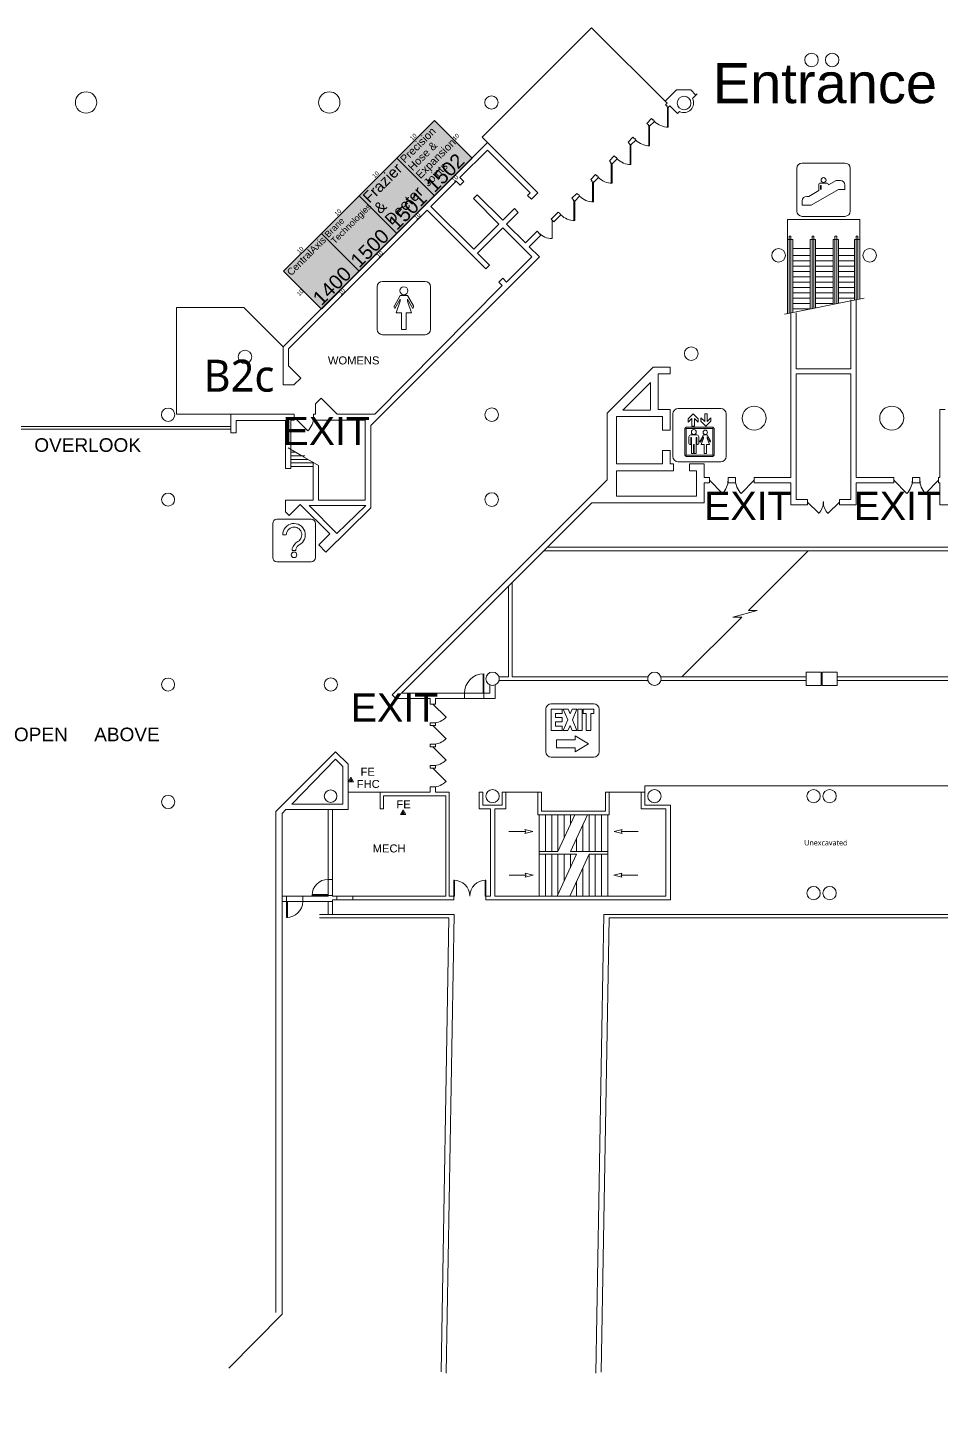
# Model space of a CAD drawing. Header units: inches. Extents: x -357 to 23496, y 116 to 10306.
# Drawn here: x 6594 to 8649, y 456 to 3572 of the extents above; entities that cross this region are included whole.
import ezdxf
from ezdxf.enums import TextEntityAlignment as Align

# ---------------------------------------------------------------- set-up
doc = ezdxf.new("R2010")
doc.units = ezdxf.units.IN
doc.header["$MEASUREMENT"] = 0
for name, color, linetype, true_color in [('BOOTH_DIMENSION', 7, 'Continuous', 0x000000), ('BOOTH_NUMBER', 7, 'Continuous', 0x000000), ('BOOTHLAYER', 7, 'Continuous', 0x000000), ('Building', 7, 'Continuous', 0xffffff), ('Columns', 7, 'Continuous', 0xffffff), ('COMPANY_NAME', 7, 'Continuous', 0x000000), ('DRAWINGLAYER', 7, 'Continuous', 0xffffff), ('Exit Text', 7, 'Continuous', 0xffffff), ('Fire', 7, 'Continuous', 0xffffff), ('HIGHLIGHT_SCHEME', 7, 'Continuous', 0x000000), ('Symbols', 7, 'Continuous', 0xffffff), ('Text', 7, 'Continuous', 0xffffff)]:
    doc.layers.add(name, color=color, linetype=linetype, true_color=true_color)
doc.styles.add('Arial', font='Arial.ttf')
doc.styles.add('Trebuchet MS', font='trebuc.ttf')

msp = doc.modelspace()

# ---------------------------------------------------------------- hatches: boundary and pattern name
at = {"layer": 'HIGHLIGHT_SCHEME', "true_color": 0xe3923d, "transparency": 33554687}
for points in [[(7424.4, 3278.6), (7509.2, 3363.5), (7594.1, 3278.6), (7509.2, 3193.8)], [(7339.5, 3193.8), (7424.4, 3278.6), (7509.2, 3193.8), (7424.4, 3108.9)], [(7254.7, 3108.9), (7339.5, 3193.8), (7424.4, 3108.9), (7339.5, 3024.1)], [(7169.8, 3024.1), (7254.7, 3108.9), (7339.5, 3024.1), (7254.7, 2939.2)]]:
    msp.add_hatch(color=33, dxfattribs=at).paths.add_polyline_path(points, flags=0)

# ---------------------------------------------------------------- linework, layer by layer
at = {"layer": 'BOOTHLAYER', "color": 7, "lineweight": 5}
for points in [[(7424.4, 3278.6), (7509.2, 3363.5), (7594.1, 3278.6), (7509.2, 3193.8)], [(7339.5, 3193.8), (7424.4, 3278.6), (7509.2, 3193.8), (7424.4, 3108.9)], [(7254.7, 3108.9), (7339.5, 3193.8), (7424.4, 3108.9), (7339.5, 3024.1)], [(7169.8, 3024.1), (7254.7, 3108.9), (7339.5, 3024.1), (7254.7, 2939.2)]]:
    msp.add_lwpolyline(points, close=True, dxfattribs=at)
at = {"layer": 'Building', "color": 18, "lineweight": 5, "true_color": 0x000000, "transparency": 33554687}
for points in [[(7616, 3325.6), (7862.3, 3572)], [(7862.3, 3572), (8032, 3402.3)], [(8027.8, 3406.5), (8053.2, 3432), (8085.2, 3432), (8096.8, 3420.4), (8099.6, 3423.2)], [(8032, 3402.3), (8028.6, 3398.8)], [(8028.6, 3398.8), (8032.1, 3395.3)], [(8089.3, 3412.9), (8096.8, 3420.4)], [(7986.5, 3356.7), (7997.4, 3367.7)], [(7997.4, 3367.7), (8001, 3364.2)], [(8032.1, 3395.3), (8031.4, 3394.6)], [(8031.4, 3394.6), (8032.8, 3393.2)], [(8032.8, 3393.2), (8033.5, 3393.9)], [(8034.9, 3392.4), (8032.9, 3392.4)], [(8032.9, 3392.4), (8032.9, 3348.5)], [(8033.5, 3393.9), (8034.9, 3392.4)], [(8034.9, 3392.4), (8038.4, 3395.9)], [(8034.9, 3348.4), (8034.9, 3392.4)], [(8038.4, 3395.9), (8055.4, 3378.9)], [(8055.4, 3378.9), (8060, 3383.6)], [(7990, 3353.2), (7986.5, 3356.7)], [(7989.3, 3352.5), (7990, 3353.2)], [(7990.7, 3351.1), (7989.3, 3352.5)], [(7991.4, 3351.8), (7990.7, 3351.1)], [(7992.9, 3350.4), (7990.9, 3350.4)], [(7990.9, 3350.4), (7990.9, 3306.4)], [(7992.9, 3350.4), (7991.4, 3351.8)], [(8003.8, 3361.3), (7992.9, 3350.4)], [(7992.9, 3306.4), (7992.9, 3350.4)], [(8001, 3364.2), (8001.7, 3364.9)], [(8001.7, 3364.9), (8003.1, 3363.5)], [(8003.1, 3363.5), (8002.4, 3362.7)], [(8002.4, 3362.7), (8003.8, 3361.3)], [(7628, 3313.6), (7168.9, 2854.5), (7080.6, 2942.8), (6928.9, 2942.8), (6928.9, 2702.8), (7193.3, 2702.8), (7193.3, 2689.6), (7186.1, 2689.6), (7186.1, 2580.7), (7174.3, 2580.7), (7174.3, 2688.9), (7063.3, 2688.9), (7063.3, 2660.5), (7050.8, 2660.5), (7050.8, 2702.8)], [(7628, 3313.6), (7616, 3325.6)], [(7741.1, 3200.5), (7628, 3313.6)], [(7944.4, 3314.7), (7955.4, 3325.6)], [(7947.9, 3311.1), (7944.4, 3314.7)], [(7947.2, 3310.4), (7947.9, 3311.1)], [(7948.7, 3309), (7947.2, 3310.4)], [(7949.4, 3309.7), (7948.7, 3309)], [(7950.8, 3308.3), (7948.8, 3308.3)], [(7948.8, 3308.3), (7948.8, 3264.3)], [(7950.8, 3308.3), (7949.4, 3309.7)], [(7961.7, 3319.3), (7950.8, 3308.3)], [(7950.8, 3264.3), (7950.8, 3308.3)], [(7955.4, 3325.6), (7958.9, 3322.1)], [(7958.9, 3322.1), (7959.6, 3322.8)], [(7959.6, 3322.8), (7961, 3321.4)], [(7961, 3321.4), (7960.3, 3320.7)], [(7960.3, 3320.7), (7961.7, 3319.3)], [(7566.4, 3235.1), (7628, 3296.6)], [(7628, 3296.6), (7724.2, 3200.5)], [(7902.3, 3272.6), (7913.3, 3283.5)], [(7905.9, 3269.1), (7902.3, 3272.6)], [(7919.7, 3277.2), (7908.7, 3266.2)], [(7913.3, 3283.5), (7916.8, 3280)], [(7916.8, 3280), (7917.5, 3280.7)], [(7917.5, 3280.7), (7919, 3279.3)], [(7919, 3279.3), (7918.3, 3278.6)], [(7918.3, 3278.6), (7919.7, 3277.2)], [(7860.3, 3230.5), (7871.2, 3241.5)], [(7871.2, 3241.5), (7874.8, 3237.9)], [(7905.2, 3268.3), (7905.9, 3269.1)], [(7906.6, 3266.9), (7905.2, 3268.3)], [(7907.3, 3267.6), (7906.6, 3266.9)], [(7908.7, 3266.2), (7906.7, 3266.2)], [(7906.7, 3266.2), (7906.7, 3222.3)], [(7908.7, 3266.2), (7907.3, 3267.6)], [(7908.7, 3222.2), (7908.7, 3266.2)], [(7501.1, 3169.8), (7557.9, 3226.6)], [(7557.9, 3226.6), (7566.9, 3217.6)], [(7575.4, 3226.1), (7566.4, 3235.1)], [(7566.9, 3217.6), (7575.4, 3226.1)], [(7863.8, 3227), (7860.3, 3230.5)], [(7863.1, 3226.3), (7863.8, 3227)], [(7864.5, 3224.9), (7863.1, 3226.3)], [(7865.2, 3225.6), (7864.5, 3224.9)], [(7866.6, 3224.2), (7864.6, 3224.2)], [(7864.6, 3224.2), (7864.6, 3180.2)], [(7866.6, 3224.2), (7865.2, 3225.6)], [(7877.6, 3235.1), (7866.6, 3224.2)], [(7866.6, 3180.2), (7866.6, 3224.2)], [(7874.8, 3237.9), (7875.5, 3238.6)], [(7875.5, 3238.6), (7876.9, 3237.2)], [(7876.9, 3237.2), (7876.2, 3236.5)], [(7876.2, 3236.5), (7877.6, 3235.1)], [(7605.1, 3196.4), (7596.6, 3187.9)], [(7596.6, 3187.9), (7654.1, 3130.4)], [(7662.6, 3138.9), (7605.1, 3196.4)], [(7724.2, 3200.5), (7718.4, 3194.7)], [(7718.4, 3194.7), (7726.9, 3186.3)], [(7726.9, 3186.3), (7741.1, 3200.5)], [(7818.2, 3188.4), (7829.2, 3199.4)], [(7821.7, 3184.9), (7818.2, 3188.4)], [(7821, 3184.2), (7821.7, 3184.9)], [(7822.4, 3182.8), (7821, 3184.2)], [(7823.1, 3183.5), (7822.4, 3182.8)], [(7822.6, 3138.1), (7822.6, 3182.1)], [(7822.6, 3182.1), (7824.6, 3182.1)], [(7824.6, 3182.1), (7823.1, 3183.5)], [(7835.5, 3193), (7824.6, 3182.1)], [(7824.6, 3182.1), (7824.6, 3138.1)], [(7829.2, 3199.4), (7832.7, 3195.9)], [(7832.7, 3195.9), (7833.4, 3196.6)], [(7833.4, 3196.6), (7834.8, 3195.2)], [(7834.8, 3195.2), (7834.1, 3194.5)], [(7834.1, 3194.5), (7835.5, 3193)], [(7168.9, 2854.5), (7168.9, 2768.5), (7192.9, 2768.5), (7208.5, 2784.1), (7180.9, 2811.8), (7180.9, 2849.5), (7492.6, 3161.3), (7624.2, 3029.7), (7632.7, 3038.2), (7605.8, 3065.1), (7662.6, 3121.9), (7727.9, 3056.6), (7671.1, 2999.8), (7662.4, 3008.5), (7653.9, 3000), (7661.6, 2992.4), (7374.7, 2702.8), (7289.9, 2702.8), (7254.2, 2738.5), (7241.7, 2726.1), (7241.7, 2702.8), (7237.3, 2702.8), (7237.3, 2689.6), (7353.3, 2689.6), (7353.3, 2509.2), (7248.1, 2509.2), (7248.1, 2587.7), (7213.1, 2607.9), (7217.3, 2609.1)], [(7597.3, 3073.6), (7501.1, 3169.8)], [(7688.7, 3165), (7662.6, 3138.9)], [(7671.1, 3130.4), (7697.2, 3156.6)], [(7697.2, 3156.6), (7688.7, 3165)], [(7771.5, 3141.7), (7787.1, 3157.3)], [(7793.4, 3151), (7777.8, 3135.3)], [(7787.1, 3157.3), (7790.6, 3153.8)], [(7790.6, 3153.8), (7791.3, 3154.5)], [(7791.3, 3154.5), (7792.7, 3153.1)], [(7792.7, 3153.1), (7792, 3152.4)], [(7792, 3152.4), (7793.4, 3151)], [(7654.1, 3130.4), (7597.3, 3073.6)], [(7713.5, 3088), (7671.1, 3130.4)], [(7777.8, 3135.3), (7771.5, 3141.7)], [(7773.6, 3139.6), (7773.6, 3097.6)], [(8302.8, 2929.2), (8302.8, 3140.7), (8465.5, 3140.7), (8465.5, 2961.9)], [(7739.6, 3114.1), (7713.5, 3088)], [(7722, 3079.5), (7748.1, 3105.6)], [(7748.1, 3105.6), (7739.6, 3114.1)], [(8302.8, 3095.5), (8314.8, 3095.5), (8314.8, 2931.7)], [(8306.8, 2930.1), (8306.8, 3103.4), (8310.8, 3103.4), (8310.8, 2930.9)], [(8354.1, 2939.6), (8354.1, 3095.5), (8366.1, 3095.5), (8366.1, 2942)], [(8358.1, 2940.4), (8358.1, 3103.4), (8362.1, 3103.4), (8362.1, 2941.2)], [(8405.6, 2949.9), (8405.6, 3095.5), (8417.6, 3095.5), (8417.6, 2952.3)], [(8409.6, 2950.7), (8409.6, 3103.4), (8413.6, 3103.4), (8413.6, 2951.5)], [(8465.5, 3095.5), (8453.5, 3095.5), (8453.5, 2959.5)], [(8461.5, 2961.1), (8461.5, 3103.4), (8457.5, 3103.4), (8457.5, 2960.3)], [(7365.8, 2677.5), (7744.9, 3056.6)], [(7744.9, 3056.6), (7722, 3079.5)], [(8354.1, 3075.1), (8314.8, 3075.1)], [(8314.8, 3060), (8354.1, 3060)], [(8405.6, 3075.1), (8366.1, 3075.1)], [(8366.1, 3060), (8405.6, 3060)], [(8453.5, 3075.1), (8417.6, 3075.1)], [(8417.6, 3060), (8453.5, 3060)], [(8314.8, 3047.7), (8354.1, 3047.7)], [(8314.8, 3035.7), (8354.1, 3035.7)], [(8314.8, 3023.7), (8354.1, 3023.7)], [(8366.1, 3047.7), (8405.6, 3047.7)], [(8366.1, 3035.7), (8405.6, 3035.7)], [(8366.1, 3023.7), (8405.6, 3023.7)], [(8417.6, 3047.7), (8453.5, 3047.7)], [(8417.6, 3035.7), (8453.5, 3035.7)], [(8417.6, 3023.7), (8453.5, 3023.7)], [(8314.8, 3011.7), (8354.1, 3011.7)], [(8314.8, 2999.7), (8354.1, 2999.7)], [(8366.1, 3011.7), (8405.6, 3011.7)], [(8366.1, 2999.7), (8405.6, 2999.7)], [(8417.6, 3011.7), (8453.5, 3011.7)], [(8417.6, 2999.7), (8453.5, 2999.7)], [(8475.2, 2963.9), (8296.1, 2927.9)], [(8314.8, 2987.7), (8354.1, 2987.7)], [(8314.8, 2975.7), (8354.1, 2975.7)], [(8314.8, 2963.7), (8354.1, 2963.7)], [(8366.1, 2987.7), (8405.6, 2987.7)], [(8366.1, 2975.7), (8405.6, 2975.7)], [(8366.1, 2963.7), (8405.6, 2963.7)], [(8417.6, 2987.7), (8453.5, 2987.7)], [(8417.6, 2975.7), (8453.5, 2975.7)], [(8417.6, 2963.7), (8453.5, 2963.7)], [(8310.1, 2930.5), (8310.1, 2560.3), (8228.2, 2560.3), (8228.2, 2548.3), (8310.1, 2548.3), (8310.1, 2499.2), (8347.6, 2499.2), (8347.6, 2511.2), (8322.1, 2511.2), (8322.1, 2793.2), (8445.1, 2793.2), (8445.1, 2511.2), (8419.6, 2511.2), (8419.6, 2499.2), (8457.1, 2499.2), (8457.1, 2548.3), (8541.8, 2548.3), (8541.8, 2560.3), (8457.1, 2560.3), (8457.1, 2960)], [(8314.8, 2951.7), (8354.1, 2951.7)], [(8314.8, 2939.7), (8354.1, 2939.7)], [(8322.1, 2930.5), (8322.1, 2804.6), (8445.1, 2804.6), (8445.1, 2960)], [(8366.1, 2951.7), (8405.6, 2951.7)], [(7645.7, 2094), (7645.7, 2063), (7511, 2063), (7511, 2050.7), (7499, 2050.7), (7499, 2063), (7421.9, 2063), (7413.5, 2071.4), (7897.6, 2555.2), (7897.6, 2705.4), (8000.6, 2808.5), (8038.8, 2808.5), (8038.8, 2793.2), (8012.1, 2793.2), (8012.1, 2713), (8038.8, 2713), (8038.8, 2667.2), (8021.6, 2667.2), (8021.6, 2697.8), (7918.6, 2697.8), (7918.6, 2590.9), (8021.6, 2590.9), (8021.6, 2621.4), (8038.8, 2621.4), (8038.8, 2590.9), (8046.7, 2590.9), (8046.7, 2575.6), (7918.6, 2575.6), (7918.6, 2518.3), (8098, 2518.3), (8098, 2575.6), (8082.7, 2575.6), (8082.7, 2590.9), (8115.2, 2590.9), (8115.2, 2560.3), (8127.2, 2560.3), (8127.2, 2548.3), (8115.2, 2548.3), (8115.2, 2503.1), (7862.6, 2503.1), (7434.5, 2075), (7633.7, 2075), (7633.7, 2094)], [(7994.9, 2712.1), (7932.9, 2712.1), (7994.9, 2774.1), (7994.9, 2713)], [(8645.8, 2548.3), (8642.8, 2548.3), (8642.8, 2560.3), (8645.8, 2560.3), (8645.8, 2713), (8657.2, 2713)], [(7193.3, 2696.2), (7224, 2665.5)], [(7050.8, 2675.2), (6403.1, 2675.2)], [(7050.8, 2669.3), (6403.1, 2669.3)], [(7365.8, 2492), (7365.8, 2677.5)], [(7204.9, 2609.1), (7209.1, 2610.2), (7179.9, 2627.1)], [(7186.1, 2617.1), (7197.2, 2617.1)], [(7186.1, 2609.1), (7217.3, 2609.1)], [(7186.1, 2601.1), (7225, 2601.1)], [(7186.1, 2593.2), (7236.1, 2593.2)], [(7236.1, 2594.6), (7236.1, 2509.2)], [(7186.1, 2585.4), (7236.1, 2585.4)], [(8186.2, 2548.3), (8186.2, 2560.3), (8169.2, 2560.3), (8169.2, 2548.3), (8186.2, 2548.3)], [(8600.8, 2548.3), (8600.8, 2560.3), (8583.8, 2560.3), (8583.8, 2548.3), (8600.8, 2548.3)], [(8127.2, 2554.3), (8156.9, 2524.6)], [(8198.5, 2524.6), (8228.2, 2554.3)], [(8541.8, 2554.3), (8571.5, 2524.6)], [(8642.8, 2554.3), (8613.1, 2524.6)], [(8853.8, 2499.2), (8645.8, 2499.2), (8645.8, 2548.3)], [(7236.1, 2509.2), (7174.1, 2509.2)], [(7174.1, 2509.2), (7174.1, 2483.2)], [(7182.3, 2475), (7207.2, 2499.9)], [(7207.2, 2499.9), (7273.5, 2433.5)], [(7289.7, 2434.3), (7354.3, 2497.2), (7226.9, 2497.2), (7289.7, 2434.3)], [(8347.6, 2505.2), (8373.1, 2479.8)], [(8394.2, 2479.8), (8419.6, 2505.2)], [(7174.1, 2483.2), (7182.3, 2475)], [(7264.8, 2392.4), (7365.8, 2492)], [(7273.5, 2433.5), (7248.7, 2408.6)], [(7248.7, 2408.6), (7264.8, 2392.4)], [(7755.3, 2395.7), (9104.7, 2395.7), (9104.7, 2403.7), (7763.3, 2403.7)], [(8349.7, 2395.7), (8215, 2261.1), (8235, 2261.1), (8180.3, 2246.4), (8200.3, 2246.4), (8065.7, 2111.7)], [(7675.7, 2316.2), (7675.7, 2111.7), (7654.7, 2111.7)], [(7988.7, 2111.7), (7683.4, 2111.7), (7683.4, 2323.9)], [(7618.2, 2075), (7618.2, 2119)], [(7620.2, 2063), (7620.2, 2119)], [(7988.7, 2103.7), (7654.7, 2103.7)], [(8344.7, 2111.7), (8018.7, 2111.7)], [(8344.7, 2103.7), (8018.7, 2103.7)], [(8414.7, 2111.7), (8740.7, 2111.7)], [(8414.7, 2103.7), (8740.7, 2103.7)], [(7576.2, 2075), (7576.2, 2063)], [(7535.4, 2021), (7505.7, 2050.7)], [(7499, 2002.7), (7511, 2002.7), (7511, 2008.7), (7499, 2008.7), (7499, 2002.7)], [(7505.7, 2002.7), (7535.4, 1973)], [(7046.3, 557.3), (7166.6, 678.4), (7166.6, 1804.9), (7175, 1813.4), (7314.8, 1813.4), (7314.8, 1915.5), (7286.8, 1943.6), (7152.1, 1808.9), (7152.1, 682.7)], [(7499, 1954.7), (7511, 1954.7), (7511, 1960.7), (7499, 1960.7), (7499, 1954.7)], [(7505.7, 1954.7), (7535.4, 1925)], [(7286.5, 1926.8), (7188.1, 1826), (7302.8, 1826), (7302.8, 1910.6), (7286.5, 1926.8)], [(7499, 1912.7), (7511, 1912.7), (7511, 1906.7), (7499, 1906.7), (7499, 1912.7)], [(7505.7, 1906.7), (7535.4, 1877)], [(7386.8, 1852.4), (7386.8, 1815.1), (7394.5, 1815.1), (7394.5, 1844.7), (7534.5, 1844.7), (7534.5, 1618.7), (7279.7, 1618.7), (7279.7, 1813.4)], [(7314.8, 1852.4), (7499, 1852.4), (7499, 1864.7), (7511, 1864.7), (7511, 1852.4), (7542.1, 1852.4), (7542.1, 1618.7), (7554.2, 1618.7), (7554.2, 1654.7), (7552.4, 1654.7), (7552.4, 1618.7)], [(8777.6, 1867.1), (7981.9, 1867.1), (7981.9, 1823.1), (8039.6, 1823.1), (8039.6, 1610.7), (7624.4, 1610.7), (7624.4, 1654.7), (7622.7, 1654.7), (7622.7, 1618.7), (7634.7, 1618.7), (7634.7, 1815.1), (7609.9, 1815.1), (7609.9, 1852.4), (7617.9, 1852.4), (7617.9, 1823.1), (7661.6, 1823.1), (7661.6, 1852.4), (7749.6, 1852.4), (7749.6, 1809.7), (7893.9, 1809.7), (7893.9, 1852.4), (7981.9, 1852.4)], [(7973.9, 1852.4), (7973.9, 1815.1), (8029.6, 1815.1), (8029.6, 1618.7), (7644.7, 1618.7), (7644.7, 1815.1), (7669.6, 1815.1), (7669.6, 1852.4)], [(7741.6, 1852.4), (7741.6, 1801.7), (7901.9, 1801.7), (7901.9, 1852.4)], [(7269.7, 1813.4), (7269.7, 1618.7), (7166.6, 1618.7)], [(7744.7, 1801.7), (7744.7, 1618.6)], [(7824.8, 1801.7), (7786.7, 1719.2), (7744.7, 1719.2)], [(7758.7, 1801.7), (7758.7, 1719.2)], [(7772.7, 1801.7), (7772.7, 1719.2)], [(7786.7, 1801.7), (7786.7, 1719.2)], [(7800.7, 1801.7), (7800.7, 1749.5)], [(7814.7, 1801.7), (7814.7, 1779.8)], [(7898.7, 1719.2), (7814.7, 1719.2), (7852.8, 1801.7)], [(7842.7, 1779.8), (7842.7, 1719.2)], [(7856.7, 1801.7), (7856.7, 1719.2)], [(7870.7, 1801.7), (7870.7, 1719.2)], [(7884.7, 1801.7), (7884.7, 1719.2)], [(7898.7, 1801.7), (7898.7, 1618.6)], [(7714.6, 1764), (7676.4, 1764)], [(7712.4, 1768.5), (7730.4, 1764), (7712.4, 1759.5), (7714.6, 1764), (7712.4, 1768.5)], [(7828.7, 1749.5), (7828.7, 1719.2)], [(7931, 1759.5), (7913, 1764), (7931, 1768.5), (7928.9, 1764), (7931, 1759.5)], [(7928.9, 1764), (7967, 1764)], [(7785.1, 1618.6), (7828.7, 1713.2), (7744.7, 1713.2)], [(7758.7, 1713.2), (7758.7, 1618.6)], [(7772.7, 1713.2), (7772.7, 1618.6)], [(7786.7, 1713.2), (7786.7, 1622.2)], [(7800.7, 1713.2), (7800.7, 1652.5)], [(7856.7, 1618.6), (7856.7, 1713.2), (7813.1, 1618.6)], [(7814.7, 1713.2), (7814.7, 1682.8)], [(7842.7, 1682.8), (7842.7, 1618.6)], [(7898.7, 1713.2), (7856.7, 1713.2)], [(7870.7, 1713.2), (7870.7, 1618.6)], [(7884.7, 1713.2), (7884.7, 1618.6)], [(7269.7, 1656.5), (7279.7, 1656.5)], [(7714.9, 1666.1), (7676.8, 1666.1)], [(7712.8, 1670.6), (7730.8, 1666.1), (7712.8, 1661.6), (7714.9, 1666.1), (7712.8, 1670.6)], [(7828.7, 1652.5), (7828.7, 1618.6)], [(11432.7, 455.7), (11406.5, 1673.7), (9544.7, 1673.7), (9544.7, 1577.7), (7889.6, 1577.7), (7871.6, 546.1)], [(7930.7, 1661.6), (7912.7, 1666.1), (7930.7, 1670.6), (7928.6, 1666.1), (7930.7, 1661.6)], [(7928.6, 1666.1), (7966.7, 1666.1)], [(7279.7, 1620.5), (7233.7, 1620.5), (7233.7, 1622.2), (7269.7, 1622.2)], [(7279.7, 1606.7), (7166.6, 1606.7)], [(7176.6, 1618.7), (7176.6, 1570.7), (7178.3, 1570.7), (7178.3, 1606.7)], [(7212.6, 1606.7), (7212.6, 1618.7)], [(7269.7, 1606.7), (7269.7, 1577.7)], [(7552.4, 1618.7), (7552.4, 1610.7), (7279.7, 1610.7), (7279.7, 1577.7)], [(7289.7, 1610.7), (7289.7, 1618.7)], [(7325.7, 1610.7), (7325.7, 1618.7)], [(7535.6, 546.1), (7553.6, 1577.7), (7250.3, 1577.7)], [(7523.7, 549.1), (7541.6, 1569.7), (7250.3, 1569.7)], [(11408.7, 1569.7), (7901.6, 1569.7), (7883.7, 548.6)]]:
    msp.add_lwpolyline(points, dxfattribs=at).dxf.unprotected_set("ltscale", 0)
for centre, radius, start, end in [((8070.4, 3402.5), 21.5, -118.8181, 28.8181), ((8034.9, 3392.4), 44, -135, -90), ((7992.9, 3350.4), 44, -135, -90), ((7950.8, 3308.3), 44, -135, -90), ((7908.7, 3266.2), 44, -135, -90), ((7866.6, 3224.2), 44, -135, -90), ((7824.6, 3182.1), 44, -135, -90), ((7773.6, 3139.6), 42, -136.2126, -90), ((7195.3, 2696.2), 42, -46.9307, 0.4264), ((8127.2, 2554.3), 42, -45, 0.3023), ((8228.2, 2554.3), 42, 179.6958, -135), ((8541.8, 2554.3), 42, -45, 0.3023), ((8642.8, 2554.3), 42, 179.6958, -135), ((8347.6, 2505.2), 36, -45, 1.6113), ((8419.6, 2505.2), 36, 178.3985, -135), ((7620.2, 2075), 44, 90, 180), ((7505.7, 2050.7), 42, -90.4264, -45), ((7505.7, 2002.7), 42, -90.4264, -45), ((7505.7, 1954.7), 42, -90.4264, -45), ((7505.7, 1906.7), 42, -90.4264, -45), ((7269.7, 1620.5), 36, 90, 180), ((7552.4, 1618.7), 36, 0, 90), ((7624.4, 1618.7), 36, 90, 180), ((7176.6, 1606.7), 36, -90, 0)]:
    msp.add_arc(centre, radius, start, end, dxfattribs=at).dxf.unprotected_set("ltscale", 0)
at = {"layer": 'Columns', "color": 6, "lineweight": 5, "transparency": 33554687}
for points in [[(8378.7, 2092.7), (8378.7, 2122.7), (8344.7, 2122.7), (8344.7, 2092.7), (8378.7, 2092.7)], [(8414.7, 2092.7), (8414.7, 2122.7), (8380.7, 2122.7), (8380.7, 2092.7), (8414.7, 2092.7)]]:
    msp.add_lwpolyline(points, dxfattribs=at).dxf.unprotected_set("ltscale", 0)
for centre, radius in [((8357, 3499.4), 15.3), ((8403.4, 3499.4), 15.3), ((6725.5, 3403.8), 24), ((7272.5, 3403.8), 24), ((7637.1, 3403.8), 15), ((8070.4, 3402.5), 15.3), ((8282.8, 3060), 15.3), ((8487.9, 3060), 15.3), ((7082.9, 2831.7), 15), ((8086.5, 2839), 15.3), ((6910, 2701.6), 15), ((7637.7, 2701.6), 15.3), ((8228, 2693.9), 27), ((8537.3, 2693.9), 27), ((6910, 2510.6), 14.6), ((7637.7, 2510.7), 15.3), ((7639.7, 2107.7), 15), ((8003.7, 2107.7), 15), ((6910, 2094.7), 14.7), ((7276, 2094.7), 14.8), ((6910, 1830.7), 14.8), ((7275.3, 1843.7), 14.2), ((7639.7, 1843.7), 15), ((8003.7, 1843.7), 15), ((8361.7, 1843.7), 15), ((8397.7, 1843.7), 15), ((8361.7, 1625.7), 15), ((8397.7, 1625.7), 15)]:
    msp.add_circle(centre, radius, dxfattribs=at).dxf.unprotected_set("ltscale", 0)
at = {"layer": 'Exit Text', "color": 1, "lineweight": 5, "transparency": 33554687}
for points in [[(7759.5, 2039.4), (7759.5, 1943.4)], [(7867.5, 2051.4), (7771.5, 2051.4)], [(7781.5, 2020.5), (7781.5, 2029.4), (7796.5, 2029.4), (7796.5, 2039.4), (7771.5, 2039.4), (7771.5, 1991.4), (7796.5, 1991.4), (7796.5, 2001.4), (7781.5, 2001.4), (7781.5, 2010.5), (7796.5, 2010.5), (7796.5, 2020.5), (7781.5, 2020.5)], [(7819.4, 2015.6), (7829.3, 2039.4), (7818.5, 2039.4), (7814, 2028.7), (7809.6, 2039.4), (7798.7, 2039.4), (7808.6, 2015.6), (7798.5, 1991.4), (7809.3, 1991.4), (7814, 2002.6), (7818.7, 1991.4), (7829.5, 1991.4), (7819.4, 2015.6)], [(7831.5, 2039.4), (7831.5, 1991.4), (7841.5, 1991.4), (7841.5, 2039.4), (7831.5, 2039.4)], [(7860.5, 2029.4), (7867.5, 2029.4), (7867.5, 2039.4), (7843.5, 2039.4), (7843.5, 2029.4), (7850.5, 2029.4), (7850.5, 1991.4), (7860.5, 1991.4), (7860.5, 2029.4)], [(7879.5, 1943.4), (7879.5, 2039.4)], [(7825.5, 1970.4), (7825.5, 1979.4), (7855.5, 1961.4), (7825.5, 1943.4), (7825.5, 1952.4), (7783.5, 1952.4), (7783.5, 1970.4), (7825.5, 1970.4)], [(7771.5, 1931.4), (7867.5, 1931.4)]]:
    msp.add_lwpolyline(points, dxfattribs=at).dxf.unprotected_set("ltscale", 0)
for centre, start, end in [((7771.5, 2039.4), 90, 180), ((7867.5, 2039.4), 0, 90), ((7771.5, 1943.4), 180, -90), ((7867.5, 1943.4), -90, 0)]:
    msp.add_arc(centre, 12, start, end, dxfattribs=at).dxf.unprotected_set("ltscale", 0)
at = {"layer": 'Fire', "color": 1, "lineweight": 5, "transparency": 33554687}
for points in [[(7326.8, 1875.9), (7320.8, 1886.3), (7314.8, 1875.9), (7326.8, 1875.9)], [(7318.3, 1877.9), (7323.4, 1877.9), (7320.8, 1882.3), (7318.3, 1877.9)], [(7444.3, 1802.8), (7438.3, 1813.1), (7432.3, 1802.8), (7444.3, 1802.8)], [(7435.7, 1804.8), (7440.8, 1804.8), (7438.3, 1809.1), (7435.7, 1804.8)]]:
    msp.add_lwpolyline(points, dxfattribs=at).dxf.unprotected_set("ltscale", 0)
at = {"layer": 'Symbols', "color": 4, "lineweight": 5, "transparency": 33554687}
for points in [[(8324.1, 3255.6), (8324.1, 3159.6)], [(8432.1, 3267.6), (8336.1, 3267.6)], [(8444.1, 3159.6), (8444.1, 3255.6)], [(8373.1, 3218.3), (8373.1, 3205.6)], [(8390.7, 3222.7), (8377.5, 3222.7)], [(8378.6, 3217.2), (8377.5, 3217.2), (8377.5, 3208.2), (8378.6, 3208.8), (8378.6, 3217.2)], [(8412.1, 3228.1), (8395.1, 3218.3)], [(8422.1, 3228.1), (8412.1, 3228.1)], [(8432.1, 3208.1), (8432.1, 3218.1)], [(8336.1, 3182.7), (8336.1, 3172.7)], [(8350.8, 3192.7), (8346.1, 3192.7)], [(8373.1, 3205.6), (8350.8, 3192.7)], [(8356.1, 3172.7), (8417.5, 3208.1)], [(8417.5, 3208.1), (8432.1, 3208.1)], [(8336.1, 3172.7), (8356.1, 3172.7)], [(8336.1, 3147.6), (8432.1, 3147.6)], [(7488.2, 3001.5), (7392.2, 3001.5)], [(7380.2, 2989.5), (7380.2, 2893.5)], [(7418.8, 2946.2), (7432.2, 2969.5)], [(7432.2, 2961.5), (7420.2, 2940.7)], [(7432.2, 2969.5), (7448.2, 2969.5)], [(7432.2, 2956.6), (7432.2, 2961.5)], [(7448.2, 2969.5), (7461.7, 2946.2)], [(7460.2, 2940.7), (7448.2, 2961.5)], [(7448.2, 2961.5), (7448.2, 2956.6)], [(7500.2, 2893.5), (7500.2, 2989.5)], [(7422.7, 2930.5), (7432.2, 2956.6)], [(7435.2, 2930.5), (7422.7, 2930.5)], [(7435.2, 2893.5), (7435.2, 2930.5)], [(7457.7, 2930.5), (7445.2, 2930.5)], [(7445.2, 2930.5), (7445.2, 2893.5)], [(7448.2, 2956.6), (7457.7, 2930.5)], [(7392.2, 2881.5), (7488.2, 2881.5)], [(7445.2, 2893.5), (7435.2, 2893.5)], [(8153.1, 2715.6), (8057.1, 2715.6)], [(8045.1, 2703.6), (8045.1, 2607.6)], [(8079.8, 2692.5), (8090.8, 2703.5), (8101.8, 2692.5), (8101.8, 2684.7), (8093.6, 2693), (8093.6, 2676), (8088.1, 2676), (8088.1, 2693), (8079.8, 2684.7), (8079.8, 2692.5)], [(8130.4, 2694.8), (8122.2, 2686.5), (8122.2, 2703.5), (8116.7, 2703.5), (8116.7, 2686.5), (8108.4, 2694.8), (8108.4, 2687), (8119.4, 2676), (8130.4, 2687), (8130.4, 2694.8)], [(8165.1, 2607.6), (8165.1, 2703.6)], [(8072.1, 2669.2), (8072.1, 2612)], [(8074.9, 2669.2), (8074.9, 2612)], [(8133.7, 2673.6), (8076.5, 2673.6)], [(8133.7, 2670.9), (8076.5, 2670.9)], [(8081.2, 2651.6), (8081.2, 2637.3)], [(8098.8, 2656), (8085.6, 2656)], [(8085.6, 2634.6), (8085.6, 2650.5)], [(8085.6, 2650.5), (8086.7, 2650.5)], [(8086.7, 2650.5), (8086.7, 2614.2)], [(8097.7, 2614.2), (8097.7, 2650.5)], [(8097.7, 2650.5), (8098.8, 2650.5)], [(8098.8, 2650.5), (8098.8, 2634.6)], [(8103.2, 2637.3), (8103.2, 2651.6)], [(8106.3, 2643.2), (8113.7, 2656)], [(8113.7, 2651.6), (8107.1, 2640.2)], [(8108.5, 2634.6), (8113.7, 2648.9)], [(8113.7, 2656), (8122.5, 2656)], [(8113.7, 2648.9), (8113.7, 2651.6)], [(8122.5, 2656), (8129.9, 2643.2)], [(8129.1, 2640.2), (8122.5, 2651.6)], [(8122.5, 2651.6), (8122.5, 2648.9)], [(8122.5, 2648.9), (8127.7, 2634.6)], [(8135.4, 2612), (8135.4, 2669.2)], [(8138.1, 2612), (8138.1, 2669.2)], [(8084, 2634.6), (8085.6, 2634.6)], [(8091.7, 2614.2), (8091.7, 2634.6)], [(8091.7, 2634.6), (8092.8, 2634.6)], [(8092.8, 2634.6), (8092.8, 2614.2)], [(8098.8, 2634.6), (8100.5, 2634.6)], [(8115.4, 2634.6), (8108.5, 2634.6)], [(8115.4, 2614.2), (8115.4, 2634.6)], [(8127.7, 2634.6), (8120.9, 2634.6)], [(8120.9, 2634.6), (8120.9, 2614.2)], [(8057.1, 2595.6), (8153.1, 2595.6)], [(8076.5, 2610.4), (8133.7, 2610.4)], [(8076.5, 2607.6), (8133.7, 2607.6)], [(8086.7, 2614.2), (8091.7, 2614.2)], [(8092.8, 2614.2), (8097.7, 2614.2)], [(8120.9, 2614.2), (8115.4, 2614.2)], [(7231.6, 2466.7), (7154.8, 2466.7)], [(7145.2, 2457.1), (7145.2, 2380.3)], [(7167.8, 2431.6), (7175.8, 2431.6)], [(7241.2, 2380.3), (7241.2, 2457.1)], [(7189.2, 2400.6), (7189.2, 2396)], [(7154.8, 2370.7), (7231.6, 2370.7)], [(7189.2, 2396), (7197.2, 2396)], [(7197.2, 2396), (7197.2, 2399.5)]]:
    msp.add_lwpolyline(points, dxfattribs=at).dxf.unprotected_set("ltscale", 0)
for centre, radius in [((8384.1, 3229.3), 5.5), ((7440.2, 2980.5), 9), ((8092.2, 2662.6), 5.5), ((8118.1, 2662.1), 4.95), ((7193.2, 2386.5), 6.28)]:
    msp.add_circle(centre, radius, dxfattribs=at).dxf.unprotected_set("ltscale", 0)
for centre, radius, start, end in [((8336.1, 3255.6), 12, 90, 180), ((8432.1, 3255.6), 12, 0, 90), ((8377.5, 3218.3), 4.4, 90, 180), ((8390.7, 3218.3), 4.4, -0.0614, 90), ((8422.1, 3218.1), 10, 0, 90), ((8346.1, 3182.7), 10, 90, 180), ((8336.1, 3159.6), 12, 180, -90), ((8432.1, 3159.6), 12, -90, 0), ((7392.2, 2989.5), 12, 90, 180), ((7488.2, 2989.5), 12, 0, 90), ((7422.2, 2944.2), 4, 150, -120), ((7458.2, 2944.2), 4, -60, 30), ((7392.2, 2893.5), 12, 180, -90), ((7488.2, 2893.5), 12, -90, 0), ((8057.1, 2703.6), 12, 90, 180), ((8153.1, 2703.6), 12, 0, 90), ((8076.5, 2669.2), 4.4, 90, 180), ((8076.5, 2669.2), 1.65, 90, 180), ((8085.6, 2651.6), 4.4, 90, 180), ((8098.8, 2651.6), 4.4, 0, 90), ((8133.7, 2669.2), 4.4, 0, 90), ((8133.7, 2669.2), 1.65, 0, 90), ((8084, 2637.3), 2.75, 180, -90), ((8100.5, 2637.3), 2.75, -90, 0), ((8108.2, 2642.1), 2.2, 150, -120), ((8128, 2642.1), 2.2, -60, 30), ((8057.1, 2607.6), 12, 180, -90), ((8076.5, 2612), 4.4, 180, -90), ((8076.5, 2612), 1.65, 180, -90), ((8133.7, 2612), 1.65, -90, 0), ((8133.7, 2612), 4.4, -90, 0), ((8153.1, 2607.6), 12, -90, 0), ((7154.8, 2457.1), 9.6, 90, 180), ((7231.6, 2457.1), 9.6, 0, 90), ((7193.2, 2431.6), 25.4, -62.9159, 180), ((7193.2, 2431.6), 17.4, -60.0755, 180), ((7213.2, 2394.5), 24.7, 117.0391, 165.8299), ((7213.2, 2394.5), 16.7, 119.9906, 162.7407), ((7154.8, 2380.3), 9.6, 180, -90), ((7231.6, 2380.3), 9.6, -90, 0)]:
    msp.add_arc(centre, radius, start, end, dxfattribs=at).dxf.unprotected_set("ltscale", 0)

# ---------------------------------------------------------------- texts
at = {"layer": 'BOOTH_DIMENSION', "color": 8, "style": 'Arial'}
for p in [(7466.8, 3321.1), (7382, 3236.2), (7297.1, 3151.3), (7212.3, 3066.5)]:
    msp.add_text('10', height=9.6, rotation=45, dxfattribs=at).set_placement(p, align=Align.BOTTOM_CENTER)
msp.add_text('10', height=9.6, rotation=45, dxfattribs=at).set_placement((7551.7, 3321.1), align=Align.MIDDLE_LEFT)
for p in [(7551.7, 3236.2), (7466.8, 3151.3), (7382, 3066.5), (7297.1, 2981.6)]:
    msp.add_text('10', height=9.6, rotation=45, dxfattribs=at).set_placement(p, align=Align.TOP_CENTER)
msp.add_text('10', height=9.6, rotation=45, dxfattribs=at).set_placement((7212.3, 2981.6), align=Align.MIDDLE_RIGHT)
at = {"layer": 'BOOTH_NUMBER', "color": 18, "true_color": 0x000000, "style": 'Arial'}
for s, p in [('1502', (7509.2, 3199.4)), ('1501', (7424.4, 3114.6)), ('1500', (7339.5, 3029.7)), ('1400', (7254.7, 2944.9))]:
    msp.add_text(s, height=32, rotation=45, dxfattribs=at).set_placement(p)
at = {"layer": 'COMPANY_NAME', "color": 18, "true_color": 0x000000, "width": 116, "attachment_point": 1, "rotation": 45, "line_spacing_factor": 0.85, "style": 'Arial'}
for s, insert, char_height in [('Precision Hose & Expansion Joints', (7430, 3278.6), 17.552), ('Frazier & Deeter', (7345.2, 3193.8), 24.759), ('Brane Technologies', (7260.3, 3108.9), 14.296), ('CentralAxis', (7175.5, 3024.1), 15.841)]:
    msp.add_mtext(s, dxfattribs=dict(at, insert=insert, char_height=char_height))
at = {"layer": 'DRAWINGLAYER', "color": 33, "true_color": 0xe3923d, "style": 'Arial'}
msp.add_text('Entrance', height=90.23, rotation=360, dxfattribs=at).set_placement((8387.1, 3447.3), align=Align.MIDDLE_CENTER)
at = {"layer": 'Exit Text', "color": 1, "style": 'Arial'}
for p in [(7265.7, 2633.2), (8214, 2464.9), (8550, 2464.9), (7419.1, 2011.5)]:
    msp.add_text('EXIT', height=63.28, rotation=0.0178, dxfattribs=at).set_placement(p, align=Align.CENTER)
at = {"layer": 'Fire', "color": 1, "style": 'Arial'}
for s, p in [('FE', (7358.9, 1889.5)), ('FHC', (7360.1, 1862.1)), ('FE', (7439.5, 1816.4))]:
    msp.add_text(s, height=18, rotation=360, dxfattribs=at).set_placement(p, align=Align.CENTER)
at = {"layer": 'Text', "color": 18, "true_color": 0x000000}
for s, height, style, p in [('B2c', 72, 'Trebuchet MS', (7069.3, 2753.4)), ('WOMENS', 18, 'Arial', (7327.3, 2814.7)), ('OVERLOOK', 30.6, 'Arial', (6729, 2618.1)), ('OPEN     ABOVE', 30.6, 'Arial', (6727.1, 1967.2)), ('MECH', 18, 'Arial', (7407.1, 1717.1))]:
    msp.add_text(s, height=height, rotation=360, dxfattribs=dict(at, style=style)).set_placement(p, align=Align.CENTER)
at = {"layer": 'Text', "color": 18, "true_color": 0x000000, "style": 'Trebuchet MS'}
msp.add_text('Unexcavated', height=12, rotation=360, dxfattribs=at).set_placement((8389.1, 1738.9), align=Align.MIDDLE_CENTER)

doc.saveas('drawing.dxf')
